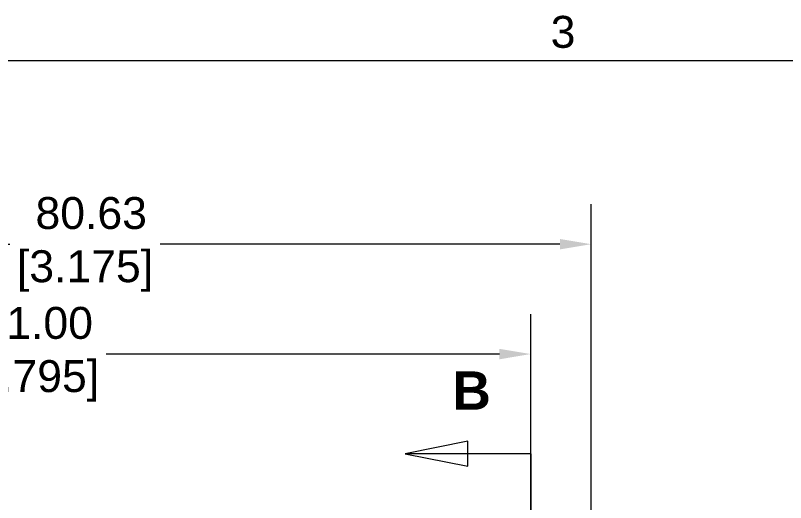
# Model space of a CAD drawing. Header units: millimetres. Extents: x 13 to 546, y 6 to 425.
# Drawn here: x 166.1 to 227.4, y 383.9 to 422.7 of the extents above; entities that cross this region are included whole.
import ezdxf

# ---------------------------------------------------------------- set-up
doc = ezdxf.new("R2010")
doc.units = ezdxf.units.MM
for name, color, linetype, lineweight in [('Dimension (ANSI)', 7, 'Continuous', 9), ('Section Line (ANSI)', 7, 'Continuous', 9), ('Sketch Geometry (ANSI)', 7, 'Continuous', 9), ('Symbol (ANSI)', 7, 'Continuous', 9)]:
    doc.layers.add(name, color=color, linetype=linetype, lineweight=lineweight)
doc.styles.add('Label Text (ANSI)', font='ARIALBD.TTF')
doc.styles.add('Note Text (ANSI)', font='ARIAL.TTF')
doc.dimstyles.new('Default - mm (ANSI)', dxfattribs={"dimtxt": 2.54, "dimasz": 2.5, "dimexe": 3.175, "dimexo": 1.6002, "dimgap": 0.8, "dimtad": 0, "dimtih": 1, "dimtoh": 1, "dimrnd": 1e-08, "dimzin": 4, "dimdsep": 46, "dimtxsty": 'Note Text (ANSI)', "dimcen": 0.09, "dimdle": 10, "dimclrd": 256, "dimclre": 256, "dimclrt": 256, "dimadec": 1, "dimazin": 0, "dimtfac": 1.2, "dimtofl": 0, "dimtmove": 0, "dimatfit": 3, "dimfxl": 0, "dimtolj": 1, "dimtzin": 0, "dimlwd": -1, "dimlwe": -1, "dimarcsym": 0})

# ---------------------------------------------------------------- blocks, each defined once
blk = doc.blocks.new('2dTransSection0')
at = {"layer": 'Section Line (ANSI)', "linetype": 'Continuous'}
for p, q in [((202.136, 388.808), (197.136, 387.808)), ((202.136, 386.808), (202.136, 388.808)), ((202.136, 387.808), (197.136, 387.808)), ((197.136, 387.808), (202.136, 386.808)), ((207.136, 387.808), (202.136, 387.808)), ((207.136, 387.808), (207.136, 386.438)), ((202.136, 322.808), (197.136, 321.808)), ((202.136, 320.808), (202.136, 322.808)), ((207.136, 323.178), (207.136, 321.808)), ((202.136, 321.808), (197.136, 321.808)), ((197.136, 321.808), (202.136, 320.808)), ((207.136, 321.808), (202.136, 321.808))]:
    blk.add_line(p, q, dxfattribs=at)
at = {"layer": 'Section Line (ANSI)'}
blk.add_line((207.136, 387.808), (207.136, 321.808), dxfattribs=at)
at = {"layer": 'Section Line (ANSI)', "linetype": 'Continuous', "flags": 128}
for points in [[(202.136, 388.808), (197.136, 387.808), (202.136, 386.808), (202.136, 388.808)], [(202.136, 322.808), (197.136, 321.808), (202.136, 320.808), (202.136, 322.808)]]:
    blk.add_lwpolyline(points, dxfattribs=at)
at = {"layer": 'Section Line (ANSI)'}
for points in [[(202.136, 388.808), (197.136, 387.808), (202.136, 386.808), (202.136, 388.808)], [(202.136, 322.808), (197.136, 321.808), (202.136, 320.808), (202.136, 322.808)]]:
    blk.add_solid(points, dxfattribs=at)
at = {"layer": 'Section Line (ANSI)', "char_height": 3.05, "attachment_point": 7, "style": 'Label Text (ANSI)'}
for insert in [(200.885, 391.308), (200.885, 315.258)]:
    blk.add_mtext('B', dxfattribs=dict(at, insert=insert))
blk = doc.blocks.new('*D7')
at = {"layer": 'Defpoints', "color": 0}
for p in [(136.136, 395.737), (136.136, 375.908), (207.136, 375.908)]:
    blk.add_point(p, dxfattribs=at)
at = {"layer": 'Dimension (ANSI)'}
for p, q in [((136.136, 377.508), (136.136, 398.912)), ((207.136, 377.508), (207.136, 398.912)), ((138.636, 395.737), (161.347, 395.737)), ((204.636, 395.737), (173.327, 395.737))]:
    blk.add_line(p, q, dxfattribs=at)
for points in [[(138.636, 396.154), (138.636, 395.32), (136.136, 395.737)], [(204.636, 396.154), (204.636, 395.32), (207.136, 395.737)]]:
    blk.add_solid(points, dxfattribs=at)
at = {"layer": 'Dimension (ANSI)', "insert": (167.337, 399.487), "char_height": 2.54, "attachment_point": 2, "style": 'Note Text (ANSI)'}
blk.add_mtext('\\A1; 71.00\\P[2.795]', dxfattribs=at)
blk = doc.blocks.new('Borders Default Border')
at = {"layer": 'Sketch Geometry (ANSI)', "flags": 128}
blk.add_lwpolyline([(19.05, 12.7), (19.05, 419.1), (539.75, 419.1), (539.75, 12.7), (19.05, 12.7)], dxfattribs=at)
at = {"layer": 'Symbol (ANSI)', "insert": (208.72, 420.073), "char_height": 2.54, "attachment_point": 7, "style": 'Note Text (ANSI)'}
blk.add_mtext('3', dxfattribs=at)
blk = doc.blocks.new('*D34')
at = {"layer": 'Defpoints', "color": 0}
for p in [(211.953, 404.481), (131.319, 380.018), (211.953, 380.018)]:
    blk.add_point(p, dxfattribs=at)
at = {"layer": 'Dimension (ANSI)'}
for p, q in [((131.319, 381.618), (131.319, 407.656)), ((211.953, 381.618), (211.953, 407.656)), ((133.819, 404.481), (165.646, 404.481)), ((209.453, 404.481), (177.626, 404.481))]:
    blk.add_line(p, q, dxfattribs=at)
for points in [[(133.819, 404.898), (133.819, 404.064), (131.319, 404.481)], [(209.453, 404.898), (209.453, 404.064), (211.953, 404.481)]]:
    blk.add_solid(points, dxfattribs=at)
at = {"layer": 'Dimension (ANSI)', "insert": (171.636, 408.231), "char_height": 2.54, "attachment_point": 2, "style": 'Note Text (ANSI)'}
blk.add_mtext('\\A1; 80.63\\P[3.175]', dxfattribs=at)

msp = doc.modelspace()

# ---------------------------------------------------------------- block references
msp.add_blockref('Borders Default Border', (0, 0))
at = {"layer": 'Section Line (ANSI)'}
msp.add_blockref('2dTransSection0', (0, 0), dxfattribs=at)

# ---------------------------------------------------------------- dimensions: what is measured, and where the dimension line sits
at = {"layer": 'Dimension (ANSI)'}
dim = msp.add_linear_dim(base=(211.953, 404.481), p1=(131.319, 380.018), p2=(211.953, 380.018), text=' <>\\X[3.175]', dimstyle='Default - mm (ANSI)', override={"dimtih": 0, "dimtoh": 0, "dimdec": 2, "dimpost": '\\X', "dimtp": 0, "dimtm": 0, "dimtdec": 2, "dimatfit": 1, "dimtvp": -0.25}, dxfattribs=at)
dim.commit()
dim.dimension.update_dxf_attribs({"geometry": '*D34', "text_midpoint": (171.636, 404.481), "dimtype": 160})
dim = msp.add_linear_dim(base=(136.136, 395.737), p1=(207.136, 375.908), p2=(136.136, 375.908), angle=180, text=' <>\\X[2.795]', dimstyle='Default - mm (ANSI)', override={"dimtih": 0, "dimtoh": 0, "dimdec": 2, "dimpost": '\\X', "dimtp": 0, "dimtm": 0, "dimtdec": 2, "dimatfit": 1, "dimtvp": -0.25}, dxfattribs=at)
dim.commit()
dim.dimension.update_dxf_attribs({"geometry": '*D7', "text_midpoint": (167.337, 395.737), "dimtype": 160})

doc.saveas('drawing.dxf')
